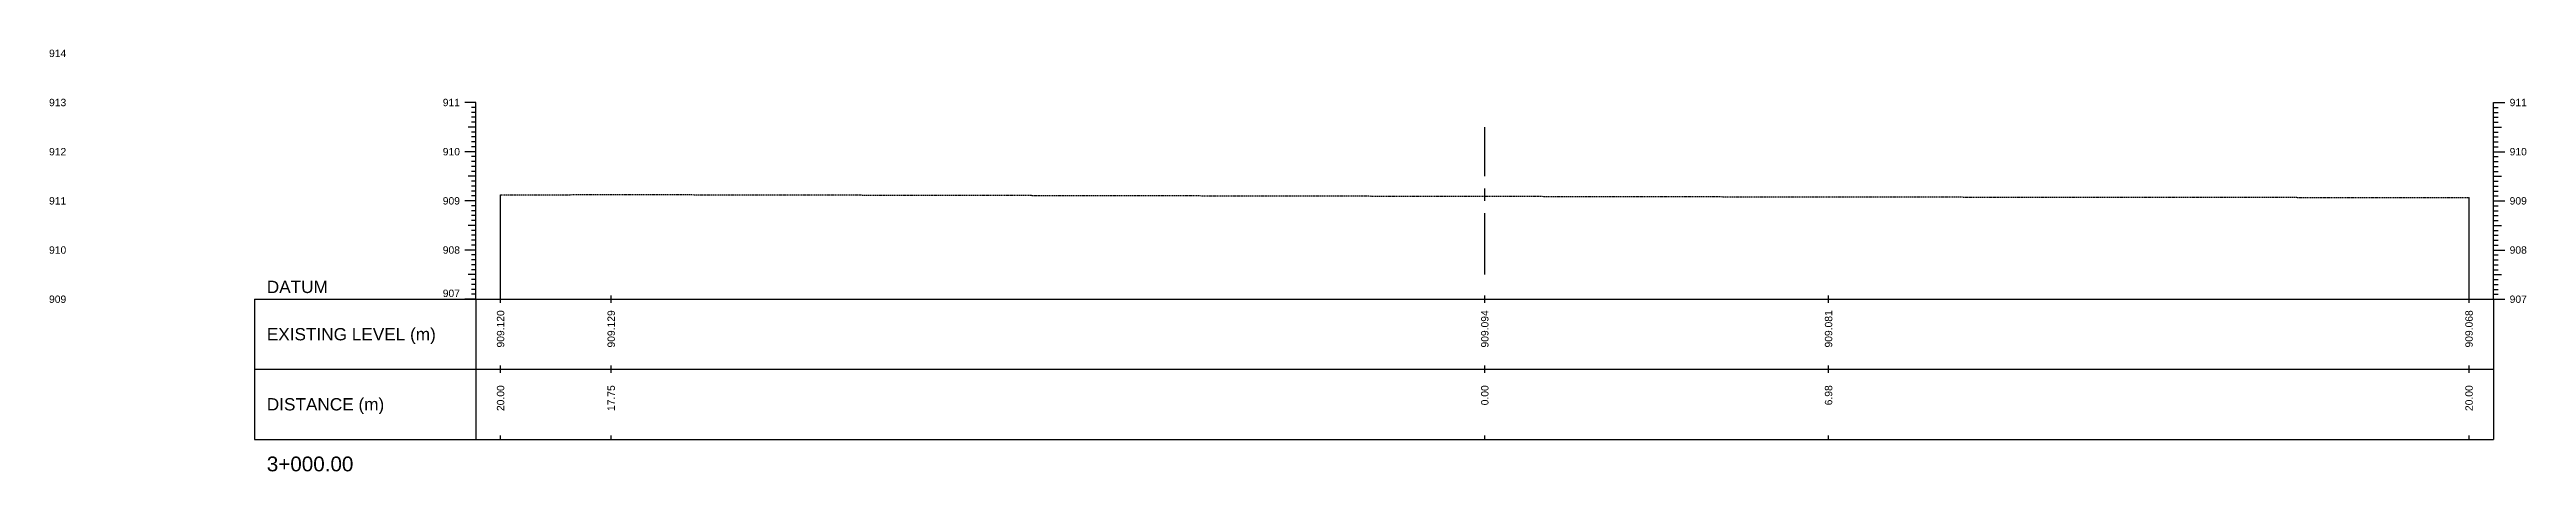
# Model space of a CAD drawing. Header units: millimetres. Extents: x 1478788 to 1486142, y 824439 to 831516.
# Drawn here: x 1484596 to 1485099, y 825314 to 825400 of the extents above; entities that cross this region are included whole.
import ezdxf
from ezdxf.enums import TextEntityAlignment as Align

# ---------------------------------------------------------------- set-up
doc = ezdxf.new("R2010")
doc.units = ezdxf.units.MM
doc.linetypes.add('CENTER', pattern=[2, 1.25, -0.25, 0.25, -0.25])
doc.linetypes.add('HIDDEN', pattern=[0.375, 0.25, -0.125])
for name, color, linetype in [('CL', 6, 'CENTER'), ('CS_Drawing', 7, 'Continuous'), ('GL', 3, 'HIDDEN')]:
    doc.layers.add(name, color=color, linetype=linetype)
doc.styles.get("Standard").update_dxf_attribs({"font": 'arial.ttf'})

msp = doc.modelspace()

# ---------------------------------------------------------------- linework, layer by layer
at = {"layer": 'CL', "ltscale": 10}
msp.add_line((1484887.5, 825354.27), (1484887.5, 825384.27), dxfattribs=at)
at = {"layer": 'CS_Drawing'}
for p, q in [((1484682.5, 825389.27), (1484680.25, 825389.27)), ((1484682.5, 825389.27), (1484680.93, 825389.27)), ((1484682.5, 825388.27), (1484681.6, 825388.27)), ((1484682.5, 825349.27), (1484682.5, 825389.27)), ((1485092.5, 825389.27), (1485094.75, 825389.27)), ((1485092.5, 825389.27), (1485094.08, 825389.27)), ((1485092.5, 825349.27), (1485092.5, 825389.27)), ((1485092.5, 825388.27), (1485093.4, 825388.27)), ((1484682.5, 825384.27), (1484680.93, 825384.27)), ((1484682.5, 825387.27), (1484681.6, 825387.27)), ((1484682.5, 825386.27), (1484681.6, 825386.27)), ((1484682.5, 825385.27), (1484681.6, 825385.27)), ((1484682.5, 825384.27), (1484681.6, 825384.27)), ((1484682.5, 825383.27), (1484681.6, 825383.27)), ((1485092.5, 825387.27), (1485093.4, 825387.27)), ((1485092.5, 825386.27), (1485093.4, 825386.27)), ((1485092.5, 825385.27), (1485093.4, 825385.27)), ((1485092.5, 825384.27), (1485094.08, 825384.27)), ((1485092.5, 825384.27), (1485093.4, 825384.27)), ((1485092.5, 825383.27), (1485093.4, 825383.27)), ((1484682.5, 825379.27), (1484680.25, 825379.27)), ((1484682.5, 825379.27), (1484680.93, 825379.27)), ((1484682.5, 825382.27), (1484681.6, 825382.27)), ((1484682.5, 825381.27), (1484681.6, 825381.27)), ((1484682.5, 825380.27), (1484681.6, 825380.27)), ((1484682.5, 825379.27), (1484681.6, 825379.27)), ((1484682.5, 825378.27), (1484681.6, 825378.27)), ((1485092.5, 825382.27), (1485093.4, 825382.27)), ((1485092.5, 825381.27), (1485093.4, 825381.27)), ((1485092.5, 825380.27), (1485093.4, 825380.27)), ((1485092.5, 825379.27), (1485094.75, 825379.27)), ((1485092.5, 825379.27), (1485094.08, 825379.27)), ((1485092.5, 825379.27), (1485093.4, 825379.27)), ((1485092.5, 825378.27), (1485093.4, 825378.27)), ((1484682.5, 825374.27), (1484680.93, 825374.27)), ((1484682.5, 825377.27), (1484681.6, 825377.27)), ((1484682.5, 825376.27), (1484681.6, 825376.27)), ((1484682.5, 825375.27), (1484681.6, 825375.27)), ((1484682.5, 825374.27), (1484681.6, 825374.27)), ((1484682.5, 825373.27), (1484681.6, 825373.27)), ((1485092.5, 825377.27), (1485093.4, 825377.27)), ((1485092.5, 825376.27), (1485093.4, 825376.27)), ((1485092.5, 825375.27), (1485093.4, 825375.27)), ((1485092.5, 825374.27), (1485094.08, 825374.27)), ((1485092.5, 825374.27), (1485093.4, 825374.27)), ((1485092.5, 825373.27), (1485093.4, 825373.27)), ((1484682.5, 825369.27), (1484680.25, 825369.27)), ((1484682.5, 825369.27), (1484680.93, 825369.27)), ((1484682.5, 825372.27), (1484681.6, 825372.27)), ((1484682.5, 825371.27), (1484681.6, 825371.27)), ((1484682.5, 825370.27), (1484681.6, 825370.27)), ((1484682.5, 825369.27), (1484681.6, 825369.27)), ((1484682.5, 825368.27), (1484681.6, 825368.27)), ((1484687.5, 825349.27), (1484687.5, 825370.47)), ((1485087.5, 825349.27), (1485087.5, 825369.95)), ((1485092.5, 825372.27), (1485093.4, 825372.27)), ((1485092.5, 825371.27), (1485093.4, 825371.27)), ((1485092.5, 825370.27), (1485093.4, 825370.27)), ((1485092.5, 825369.27), (1485094.75, 825369.27)), ((1485092.5, 825369.27), (1485094.08, 825369.27)), ((1485092.5, 825369.27), (1485093.4, 825369.27)), ((1485092.5, 825368.27), (1485093.4, 825368.27)), ((1484682.5, 825364.27), (1484680.93, 825364.27)), ((1484682.5, 825367.27), (1484681.6, 825367.27)), ((1484682.5, 825366.27), (1484681.6, 825366.27)), ((1484682.5, 825365.27), (1484681.6, 825365.27)), ((1484682.5, 825364.27), (1484681.6, 825364.27)), ((1484682.5, 825363.27), (1484681.6, 825363.27)), ((1485092.5, 825367.27), (1485093.4, 825367.27)), ((1485092.5, 825366.27), (1485093.4, 825366.27)), ((1485092.5, 825365.27), (1485093.4, 825365.27)), ((1485092.5, 825364.27), (1485094.08, 825364.27)), ((1485092.5, 825364.27), (1485093.4, 825364.27)), ((1485092.5, 825363.27), (1485093.4, 825363.27)), ((1484682.5, 825359.27), (1484680.25, 825359.27)), ((1484682.5, 825359.27), (1484680.93, 825359.27)), ((1484682.5, 825362.27), (1484681.6, 825362.27)), ((1484682.5, 825361.27), (1484681.6, 825361.27)), ((1484682.5, 825360.27), (1484681.6, 825360.27)), ((1484682.5, 825359.27), (1484681.6, 825359.27)), ((1484682.5, 825358.27), (1484681.6, 825358.27)), ((1485092.5, 825362.27), (1485093.4, 825362.27)), ((1485092.5, 825361.27), (1485093.4, 825361.27)), ((1485092.5, 825360.27), (1485093.4, 825360.27)), ((1485092.5, 825359.27), (1485094.75, 825359.27)), ((1485092.5, 825359.27), (1485094.08, 825359.27)), ((1485092.5, 825359.27), (1485093.4, 825359.27)), ((1485092.5, 825358.27), (1485093.4, 825358.27)), ((1484682.5, 825354.27), (1484680.93, 825354.27)), ((1484682.5, 825357.27), (1484681.6, 825357.27)), ((1484682.5, 825356.27), (1484681.6, 825356.27)), ((1484682.5, 825355.27), (1484681.6, 825355.27)), ((1484682.5, 825354.27), (1484681.6, 825354.27)), ((1484682.5, 825353.27), (1484681.6, 825353.27)), ((1485092.5, 825357.27), (1485093.4, 825357.27)), ((1485092.5, 825356.27), (1485093.4, 825356.27)), ((1485092.5, 825355.27), (1485093.4, 825355.27)), ((1485092.5, 825354.27), (1485094.08, 825354.27)), ((1485092.5, 825354.27), (1485093.4, 825354.27)), ((1485092.5, 825353.27), (1485093.4, 825353.27)), ((1484637.5, 825349.27), (1484682.5, 825349.27)), ((1484637.5, 825349.27), (1484637.5, 825320.77)), ((1484682.5, 825349.27), (1484680.25, 825349.27)), ((1484682.5, 825349.27), (1484680.93, 825349.27)), ((1484682.5, 825352.27), (1484681.6, 825352.27)), ((1484682.5, 825351.27), (1484681.6, 825351.27)), ((1484682.5, 825350.27), (1484681.6, 825350.27)), ((1484682.5, 825349.27), (1484681.6, 825349.27)), ((1484682.5, 825349.27), (1485092.5, 825349.27)), ((1484682.5, 825349.27), (1484682.5, 825320.77)), ((1484687.5, 825348.52), (1484687.5, 825350.02)), ((1484709.98, 825348.52), (1484709.98, 825350.02)), ((1484887.5, 825348.52), (1484887.5, 825350.02)), ((1484957.35, 825348.52), (1484957.35, 825350.02)), ((1485087.5, 825348.52), (1485087.5, 825350.02)), ((1485092.5, 825352.27), (1485093.4, 825352.27)), ((1485092.5, 825351.27), (1485093.4, 825351.27)), ((1485092.5, 825350.27), (1485093.4, 825350.27)), ((1485092.5, 825349.27), (1485094.75, 825349.27)), ((1485092.5, 825349.27), (1485094.08, 825349.27)), ((1485092.5, 825349.27), (1485093.4, 825349.27)), ((1485092.5, 825349.27), (1485092.5, 825320.77)), ((1484637.5, 825335.02), (1484682.5, 825335.02)), ((1484682.5, 825335.02), (1485092.5, 825335.02)), ((1484682.5, 825335.02), (1485092.5, 825335.02)), ((1484687.5, 825334.27), (1484687.5, 825335.77)), ((1484709.98, 825334.27), (1484709.98, 825335.77)), ((1484887.5, 825334.27), (1484887.5, 825335.77)), ((1484957.35, 825334.27), (1484957.35, 825335.77)), ((1485087.5, 825334.27), (1485087.5, 825335.77)), ((1484637.5, 825320.77), (1484682.5, 825320.77)), ((1484682.5, 825320.77), (1485092.5, 825320.77)), ((1484687.5, 825320.77), (1484687.5, 825321.52)), ((1484709.98, 825320.77), (1484709.98, 825321.52)), ((1484887.5, 825320.77), (1484887.5, 825321.52)), ((1484957.35, 825320.77), (1484957.35, 825321.52)), ((1485087.5, 825320.77), (1485087.5, 825321.52))]:
    msp.add_line(p, q, dxfattribs=at)
at = {"layer": 'GL'}
msp.add_lwpolyline([(1484687.5, 825370.47), (1484709.98, 825370.56), (1484887.5, 825370.21), (1484957.35, 825370.08), (1485087.5, 825369.95)], dxfattribs=at)

# ---------------------------------------------------------------- texts
at = {"layer": 'CS_Drawing'}
for s, height, p in [('914', 1.5, (1484595.75, 825399.27)), ('913', 1.5, (1484595.75, 825389.27)), ('911', 1.5, (1485095.75, 825389.27)), ('912', 1.5, (1484595.75, 825379.27)), ('910', 1.5, (1485095.75, 825379.27)), ('911', 1.5, (1484595.75, 825369.27)), ('909', 1.5, (1485095.75, 825369.27)), ('910', 1.5, (1484595.75, 825359.27)), ('908', 1.5, (1485095.75, 825359.27)), ('DATUM', 2.5, (1484640, 825351.77)), ('909', 1.5, (1484595.75, 825349.27)), ('909', 1.5, (1484595.75, 825349.27)), ('907', 1.5, (1485095.75, 825349.27)), ('907', 1.5, (1485095.75, 825349.27)), ('EXISTING LEVEL (m)', 2.5, (1484640, 825342.15)), ('DISTANCE (m)', 2.5, (1484640, 825327.9)), ('3+000.00', 3, (1484640, 825315.77))]:
    msp.add_text(s, height=height, dxfattribs=at).set_placement(p, align=Align.MIDDLE_LEFT)
for s, p in [('911', (1484679.25, 825389.27)), ('910', (1484679.25, 825379.27)), ('909', (1484679.25, 825369.27)), ('908', (1484679.25, 825359.27))]:
    msp.add_text(s, height=1.5, dxfattribs=at).set_placement(p, align=Align.MIDDLE_RIGHT)
msp.add_text('907', height=1.5, dxfattribs=at).set_placement((1484679.25, 825349.72), align=Align.RIGHT)
for s, p in [('909.120', (1484687.5, 825347.02)), ('909.129', (1484709.98, 825347.02)), ('909.094', (1484887.5, 825347.02)), ('909.081', (1484957.35, 825347.02)), ('909.068', (1485087.5, 825347.02)), ('20.00', (1484687.5, 825331.77)), ('17.75', (1484709.98, 825331.77)), ('0.00', (1484887.5, 825331.77)), ('6.98', (1484957.35, 825331.77)), ('20.00', (1485087.5, 825331.77))]:
    msp.add_text(s, height=1.5, rotation=90, dxfattribs=at).set_placement(p, align=Align.MIDDLE_RIGHT)

doc.saveas('drawing.dxf')
